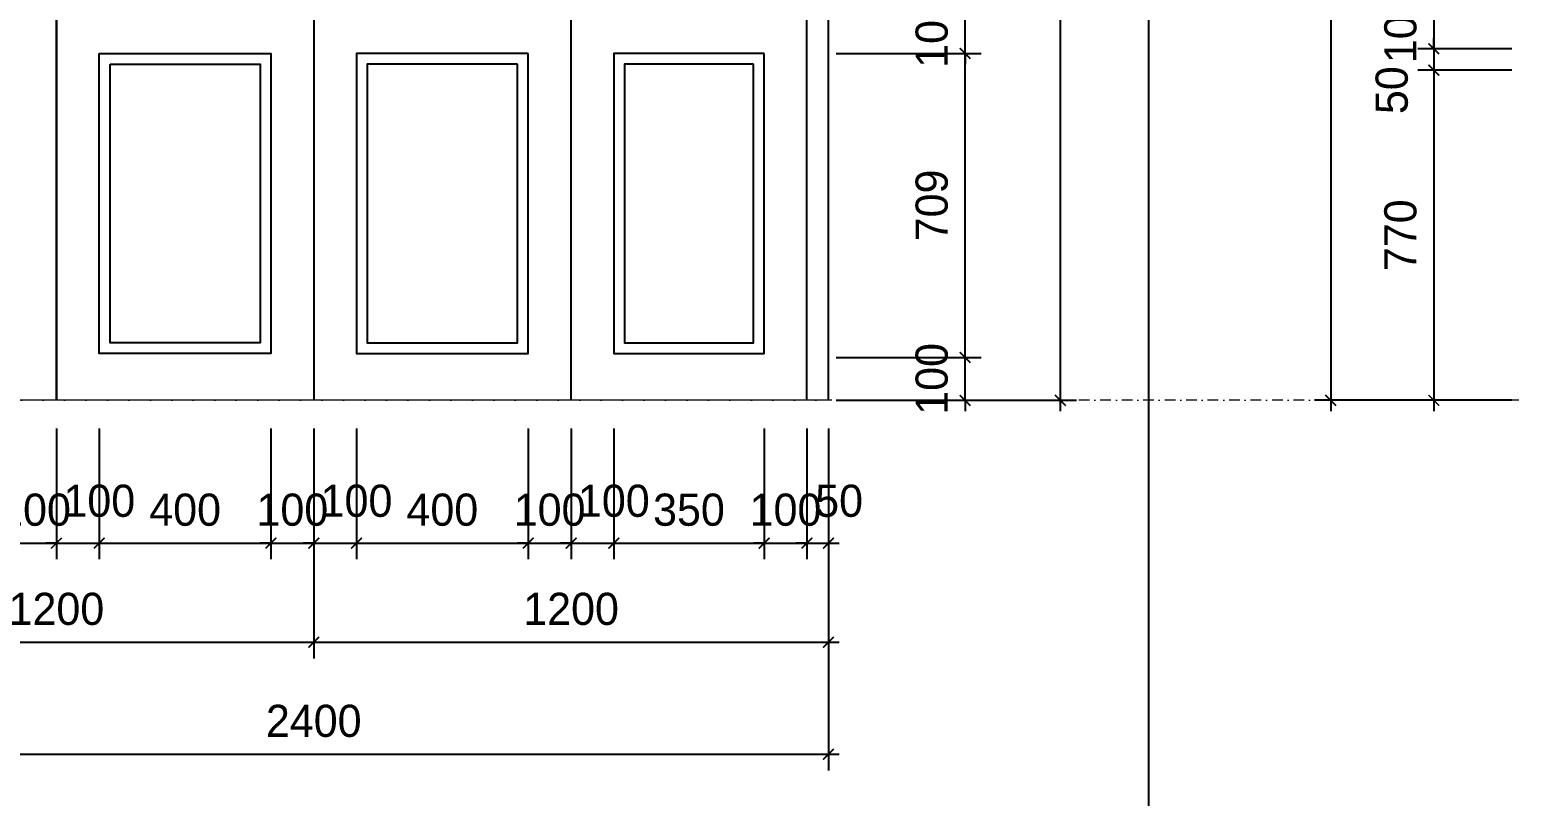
# Model space of a CAD drawing. Header units: millimetres. Extents: x 615730 to 2792744, y 139412 to 597571.
# Drawn here: x 1430661 to 1437575, y 294317 to 297893 of the extents above; entities that cross this region are included whole.
import ezdxf

# ---------------------------------------------------------------- set-up
doc = ezdxf.new("R2010")
doc.units = ezdxf.units.MM
doc.header["$MEASUREMENT"] = 0
doc.header["$PDMODE"] = 34
doc.linetypes.add('DASHDOT', pattern=[1, 0.5, -0.25, 0, -0.25])
doc.layers.get('0').update_dxf_attribs({"lineweight": 5})
for name, color, linetype in [('DA', 135, 'Continuous'), ('NOITHAT', 144, 'Continuous'), ('VL', 155, 'Continuous')]:
    doc.layers.add(name, color=color, linetype=linetype)
doc.layers.add('KITCHEN', color=4, linetype='Continuous', lineweight=20)
doc.layers.add('TIM TRUC', color=149, linetype='DASHDOT', lineweight=9)
doc.styles.add('VNI-AVO', font='vni-roms.shx')
doc.dimstyles.new('50 CS', dxfattribs={"dimtxt": 150, "dimasz": 50, "dimexe": 75, "dimexo": 0, "dimgap": 80, "dimtad": 1, "dimdec": 0, "dimlfac": 0.5, "dimzin": 12, "dimtxsty": 'VNI-AVO', "dimblk": 'ARCHTICK', "dimcen": 0, "dimdle": 50, "dimclrd": 252, "dimclre": 252, "dimclrt": 2, "dimadec": 0, "dimazin": 0, "dimtfac": 1, "dimtdec": 0, "dimtix": 1, "dimtmove": 2, "dimatfit": 0, "dimldrblk": 'OPEN90', "dimfxl": 1, "dimlwd": -1, "dimlwe": -1, "dimarcsym": 0})

# ---------------------------------------------------------------- blocks, each defined once
blk = doc.blocks.new('_ARCHTICK')
at = {"color": 0, "linetype": 'ByBlock', "const_width": 0.15}
blk.add_lwpolyline([(-0.5, -0.5), (0.5, 0.5)], dxfattribs=at)
blk = doc.blocks.new('*D1991')
at = {"layer": 'DEFPOINTS', "color": 0, "ltscale": 10, "transparency": 16777216}
for p in [(1430585.9, 296033.1), (1430785.4, 296033.1), (1430785.4, 295497.9)]:
    blk.add_point(p, dxfattribs=at)
at = {"layer": 'VL', "color": 252, "ltscale": 10, "transparency": 16777216}
for p, q in [((1430585.9, 296033.1), (1430585.9, 295422.9)), ((1430785.4, 296033.1), (1430785.4, 295422.9)), ((1430585.9, 295497.9), (1430535.9, 295497.9)), ((1430585.9, 295497.9), (1430785.4, 295497.9)), ((1430785.4, 295497.9), (1430835.4, 295497.9))]:
    blk.add_line(p, q, dxfattribs=at)
at = {"layer": 'VL', "color": 252, "ltscale": 10, "transparency": 16777216, "xscale": 50, "yscale": 50, "zscale": 50}
blk.add_blockref('_ARCHTICK', (1430585.9, 295497.9), dxfattribs=at)
at = {"layer": 'VL', "color": 252, "ltscale": 10, "transparency": 16777216, "xscale": 50, "yscale": 50, "zscale": 50, "rotation": 180}
blk.add_blockref('_ARCHTICK', (1430785.4, 295497.9), dxfattribs=at)
at = {"layer": 'VL', "color": 2, "ltscale": 10, "transparency": 16777216, "insert": (1430685.7, 295652.9), "char_height": 150, "attachment_point": 5, "style": 'VNI-AVO'}
blk.add_mtext('100', dxfattribs=at)
blk = doc.blocks.new('_Open90')
at = {"color": 0, "linetype": 'ByBlock', "lineweight": -2}
for p, q in [((0, 0), (-1, 0)), ((-0.5, 0.5), (0, 0)), ((0, 0), (-0.5, -0.5))]:
    blk.add_line(p, q, dxfattribs=at)
blk = doc.blocks.new('*D1992')
at = {"layer": 'DEFPOINTS', "color": 0, "ltscale": 10, "transparency": 16777216}
for p in [(1430785.4, 296033.1), (1430985.4, 296033.1), (1430985.4, 295497.9)]:
    blk.add_point(p, dxfattribs=at)
at = {"layer": 'VL', "color": 252, "ltscale": 10, "transparency": 16777216}
for p, q in [((1430785.4, 296033.1), (1430785.4, 295422.9)), ((1430985.4, 296033.1), (1430985.4, 295422.9)), ((1430785.4, 295497.9), (1430735.4, 295497.9)), ((1430785.4, 295497.9), (1430985.4, 295497.9)), ((1430985.4, 295497.9), (1431035.4, 295497.9))]:
    blk.add_line(p, q, dxfattribs=at)
at = {"layer": 'VL', "color": 252, "ltscale": 10, "transparency": 16777216, "xscale": 50, "yscale": 50, "zscale": 50}
blk.add_blockref('_ARCHTICK', (1430785.4, 295497.9), dxfattribs=at)
at = {"layer": 'VL', "color": 252, "ltscale": 10, "transparency": 16777216, "xscale": 50, "yscale": 50, "zscale": 50, "rotation": 180}
blk.add_blockref('_ARCHTICK', (1430985.4, 295497.9), dxfattribs=at)
at = {"layer": 'VL', "color": 2, "ltscale": 10, "transparency": 16777216, "insert": (1430985.4, 295694.5), "char_height": 150, "attachment_point": 5, "style": 'VNI-AVO'}
blk.add_mtext('100', dxfattribs=at)
blk = doc.blocks.new('*D1993')
at = {"layer": 'DEFPOINTS', "color": 0, "ltscale": 10, "transparency": 16777216}
for p in [(1430985.4, 296033.1), (1431785.9, 296033.1), (1431785.9, 295497.9)]:
    blk.add_point(p, dxfattribs=at)
at = {"layer": 'VL', "color": 252, "ltscale": 10, "transparency": 16777216}
for p, q in [((1430985.4, 296033.1), (1430985.4, 295422.9)), ((1431785.9, 296033.1), (1431785.9, 295422.9)), ((1430935.4, 295497.9), (1431835.9, 295497.9))]:
    blk.add_line(p, q, dxfattribs=at)
at = {"layer": 'VL', "color": 252, "ltscale": 10, "transparency": 16777216, "xscale": 50, "yscale": 50, "zscale": 50, "rotation": 180}
blk.add_blockref('_ARCHTICK', (1430985.4, 295497.9), dxfattribs=at)
at = {"layer": 'VL', "color": 252, "ltscale": 10, "transparency": 16777216, "xscale": 50, "yscale": 50, "zscale": 50}
blk.add_blockref('_ARCHTICK', (1431785.9, 295497.9), dxfattribs=at)
at = {"layer": 'VL', "color": 2, "ltscale": 10, "transparency": 16777216, "insert": (1431385.7, 295652.9), "char_height": 150, "attachment_point": 5, "style": 'VNI-AVO'}
blk.add_mtext('400', dxfattribs=at)
blk = doc.blocks.new('*D1994')
at = {"layer": 'DEFPOINTS', "color": 0, "ltscale": 10, "transparency": 16777216}
for p in [(1431785.9, 296033.1), (1431985.4, 296033.1), (1431985.4, 295497.9)]:
    blk.add_point(p, dxfattribs=at)
at = {"layer": 'VL', "color": 252, "ltscale": 10, "transparency": 16777216}
for p, q in [((1431785.9, 296033.1), (1431785.9, 295422.9)), ((1431985.4, 296033.1), (1431985.4, 295422.9)), ((1431785.9, 295497.9), (1431735.9, 295497.9)), ((1431785.9, 295497.9), (1431985.4, 295497.9)), ((1431985.4, 295497.9), (1432035.4, 295497.9))]:
    blk.add_line(p, q, dxfattribs=at)
at = {"layer": 'VL', "color": 252, "ltscale": 10, "transparency": 16777216, "xscale": 50, "yscale": 50, "zscale": 50}
blk.add_blockref('_ARCHTICK', (1431785.9, 295497.9), dxfattribs=at)
at = {"layer": 'VL', "color": 252, "ltscale": 10, "transparency": 16777216, "xscale": 50, "yscale": 50, "zscale": 50, "rotation": 180}
blk.add_blockref('_ARCHTICK', (1431985.4, 295497.9), dxfattribs=at)
at = {"layer": 'VL', "color": 2, "ltscale": 10, "transparency": 16777216, "insert": (1431885.7, 295652.9), "char_height": 150, "attachment_point": 5, "style": 'VNI-AVO'}
blk.add_mtext('100', dxfattribs=at)
blk = doc.blocks.new('*D1995')
at = {"layer": 'DEFPOINTS', "color": 0, "ltscale": 10, "transparency": 16777216}
for p in [(1431985.4, 296033.1), (1432184.8, 296033.1), (1432184.8, 295497.9)]:
    blk.add_point(p, dxfattribs=at)
at = {"layer": 'VL', "color": 252, "ltscale": 10, "transparency": 16777216}
for p, q in [((1431985.4, 296033.1), (1431985.4, 295422.9)), ((1432184.8, 296033.1), (1432184.8, 295422.9)), ((1431985.4, 295497.9), (1431935.4, 295497.9)), ((1431985.4, 295497.9), (1432184.8, 295497.9)), ((1432184.8, 295497.9), (1432234.8, 295497.9))]:
    blk.add_line(p, q, dxfattribs=at)
at = {"layer": 'VL', "color": 252, "ltscale": 10, "transparency": 16777216, "xscale": 50, "yscale": 50, "zscale": 50}
blk.add_blockref('_ARCHTICK', (1431985.4, 295497.9), dxfattribs=at)
at = {"layer": 'VL', "color": 252, "ltscale": 10, "transparency": 16777216, "xscale": 50, "yscale": 50, "zscale": 50, "rotation": 180}
blk.add_blockref('_ARCHTICK', (1432184.8, 295497.9), dxfattribs=at)
at = {"layer": 'VL', "color": 2, "ltscale": 10, "transparency": 16777216, "insert": (1432184.8, 295694.5), "char_height": 150, "attachment_point": 5, "style": 'VNI-AVO'}
blk.add_mtext('100', dxfattribs=at)
blk = doc.blocks.new('*D1996')
at = {"layer": 'DEFPOINTS', "color": 0, "ltscale": 10, "transparency": 16777216}
for p in [(1432184.8, 296033.1), (1432985.4, 296033.1), (1432985.4, 295497.9)]:
    blk.add_point(p, dxfattribs=at)
at = {"layer": 'VL', "color": 252, "ltscale": 10, "transparency": 16777216}
for p, q in [((1432184.8, 296033.1), (1432184.8, 295422.9)), ((1432985.4, 296033.1), (1432985.4, 295422.9)), ((1432134.8, 295497.9), (1433035.4, 295497.9))]:
    blk.add_line(p, q, dxfattribs=at)
at = {"layer": 'VL', "color": 252, "ltscale": 10, "transparency": 16777216, "xscale": 50, "yscale": 50, "zscale": 50, "rotation": 180}
blk.add_blockref('_ARCHTICK', (1432184.8, 295497.9), dxfattribs=at)
at = {"layer": 'VL', "color": 252, "ltscale": 10, "transparency": 16777216, "xscale": 50, "yscale": 50, "zscale": 50}
blk.add_blockref('_ARCHTICK', (1432985.4, 295497.9), dxfattribs=at)
at = {"layer": 'VL', "color": 2, "ltscale": 10, "transparency": 16777216, "insert": (1432585.1, 295652.9), "char_height": 150, "attachment_point": 5, "style": 'VNI-AVO'}
blk.add_mtext('400', dxfattribs=at)
blk = doc.blocks.new('*D1997')
at = {"layer": 'DEFPOINTS', "color": 0, "ltscale": 10, "transparency": 16777216}
for p in [(1432985.4, 296033.1), (1433185.4, 296033.1), (1433185.4, 295497.9)]:
    blk.add_point(p, dxfattribs=at)
at = {"layer": 'VL', "color": 252, "ltscale": 10, "transparency": 16777216}
for p, q in [((1432985.4, 296033.1), (1432985.4, 295422.9)), ((1433185.4, 296033.1), (1433185.4, 295422.9)), ((1432985.4, 295497.9), (1432935.4, 295497.9)), ((1432985.4, 295497.9), (1433185.4, 295497.9)), ((1433185.4, 295497.9), (1433235.4, 295497.9))]:
    blk.add_line(p, q, dxfattribs=at)
at = {"layer": 'VL', "color": 252, "ltscale": 10, "transparency": 16777216, "xscale": 50, "yscale": 50, "zscale": 50}
blk.add_blockref('_ARCHTICK', (1432985.4, 295497.9), dxfattribs=at)
at = {"layer": 'VL', "color": 252, "ltscale": 10, "transparency": 16777216, "xscale": 50, "yscale": 50, "zscale": 50, "rotation": 180}
blk.add_blockref('_ARCHTICK', (1433185.4, 295497.9), dxfattribs=at)
at = {"layer": 'VL', "color": 2, "ltscale": 10, "transparency": 16777216, "insert": (1433085.4, 295652.9), "char_height": 150, "attachment_point": 5, "style": 'VNI-AVO'}
blk.add_mtext('100', dxfattribs=at)
blk = doc.blocks.new('*D1998')
at = {"layer": 'DEFPOINTS', "color": 0, "ltscale": 10, "transparency": 16777216}
for p in [(1433185.4, 296033.1), (1433384.8, 296033.1), (1433384.8, 295497.9)]:
    blk.add_point(p, dxfattribs=at)
at = {"layer": 'VL', "color": 252, "ltscale": 10, "transparency": 16777216}
for p, q in [((1433185.4, 296033.1), (1433185.4, 295422.9)), ((1433384.8, 296033.1), (1433384.8, 295422.9)), ((1433185.4, 295497.9), (1433135.4, 295497.9)), ((1433185.4, 295497.9), (1433384.8, 295497.9)), ((1433384.8, 295497.9), (1433434.8, 295497.9))]:
    blk.add_line(p, q, dxfattribs=at)
at = {"layer": 'VL', "color": 252, "ltscale": 10, "transparency": 16777216, "xscale": 50, "yscale": 50, "zscale": 50}
blk.add_blockref('_ARCHTICK', (1433185.4, 295497.9), dxfattribs=at)
at = {"layer": 'VL', "color": 252, "ltscale": 10, "transparency": 16777216, "xscale": 50, "yscale": 50, "zscale": 50, "rotation": 180}
blk.add_blockref('_ARCHTICK', (1433384.8, 295497.9), dxfattribs=at)
at = {"layer": 'VL', "color": 2, "ltscale": 10, "transparency": 16777216, "insert": (1433384.8, 295694.5), "char_height": 150, "attachment_point": 5, "style": 'VNI-AVO'}
blk.add_mtext('100', dxfattribs=at)
blk = doc.blocks.new('*D1999')
at = {"layer": 'DEFPOINTS', "color": 0, "ltscale": 10, "transparency": 16777216}
for p in [(1433384.8, 296033.1), (1434085.4, 296033.1), (1434085.4, 295497.9)]:
    blk.add_point(p, dxfattribs=at)
at = {"layer": 'VL', "color": 252, "ltscale": 10, "transparency": 16777216}
for p, q in [((1433384.8, 296033.1), (1433384.8, 295422.9)), ((1434085.4, 296033.1), (1434085.4, 295422.9)), ((1433334.8, 295497.9), (1434135.4, 295497.9))]:
    blk.add_line(p, q, dxfattribs=at)
at = {"layer": 'VL', "color": 252, "ltscale": 10, "transparency": 16777216, "xscale": 50, "yscale": 50, "zscale": 50, "rotation": 180}
blk.add_blockref('_ARCHTICK', (1433384.8, 295497.9), dxfattribs=at)
at = {"layer": 'VL', "color": 252, "ltscale": 10, "transparency": 16777216, "xscale": 50, "yscale": 50, "zscale": 50}
blk.add_blockref('_ARCHTICK', (1434085.4, 295497.9), dxfattribs=at)
at = {"layer": 'VL', "color": 2, "ltscale": 10, "transparency": 16777216, "insert": (1433735.1, 295652.9), "char_height": 150, "attachment_point": 5, "style": 'VNI-AVO'}
blk.add_mtext('350', dxfattribs=at)
blk = doc.blocks.new('*D2000')
at = {"layer": 'DEFPOINTS', "color": 0, "ltscale": 10, "transparency": 16777216}
for p in [(1434085.4, 296033.1), (1434285.4, 296033.1), (1434285.4, 295497.9)]:
    blk.add_point(p, dxfattribs=at)
at = {"layer": 'VL', "color": 252, "ltscale": 10, "transparency": 16777216}
for p, q in [((1434085.4, 296033.1), (1434085.4, 295422.9)), ((1434285.4, 296033.1), (1434285.4, 295422.9)), ((1434085.4, 295497.9), (1434035.4, 295497.9)), ((1434085.4, 295497.9), (1434285.4, 295497.9)), ((1434285.4, 295497.9), (1434335.4, 295497.9))]:
    blk.add_line(p, q, dxfattribs=at)
at = {"layer": 'VL', "color": 252, "ltscale": 10, "transparency": 16777216, "xscale": 50, "yscale": 50, "zscale": 50}
blk.add_blockref('_ARCHTICK', (1434085.4, 295497.9), dxfattribs=at)
at = {"layer": 'VL', "color": 252, "ltscale": 10, "transparency": 16777216, "xscale": 50, "yscale": 50, "zscale": 50, "rotation": 180}
blk.add_blockref('_ARCHTICK', (1434285.4, 295497.9), dxfattribs=at)
at = {"layer": 'VL', "color": 2, "ltscale": 10, "transparency": 16777216, "insert": (1434185.4, 295652.9), "char_height": 150, "attachment_point": 5, "style": 'VNI-AVO'}
blk.add_mtext('100', dxfattribs=at)
blk = doc.blocks.new('*D2001')
at = {"layer": 'DEFPOINTS', "color": 0, "ltscale": 10, "transparency": 16777216}
for p in [(1434285.4, 296033.1), (1434385.4, 296033.1), (1434385.4, 295497.9)]:
    blk.add_point(p, dxfattribs=at)
at = {"layer": 'VL', "color": 252, "ltscale": 10, "transparency": 16777216}
for p, q in [((1434285.4, 296033.1), (1434285.4, 295422.9)), ((1434385.4, 296033.1), (1434385.4, 295422.9)), ((1434285.4, 295497.9), (1434235.4, 295497.9)), ((1434285.4, 295497.9), (1434385.4, 295497.9)), ((1434385.4, 295497.9), (1434435.4, 295497.9))]:
    blk.add_line(p, q, dxfattribs=at)
at = {"layer": 'VL', "color": 252, "ltscale": 10, "transparency": 16777216, "xscale": 50, "yscale": 50, "zscale": 50}
blk.add_blockref('_ARCHTICK', (1434285.4, 295497.9), dxfattribs=at)
at = {"layer": 'VL', "color": 252, "ltscale": 10, "transparency": 16777216, "xscale": 50, "yscale": 50, "zscale": 50, "rotation": 180}
blk.add_blockref('_ARCHTICK', (1434385.4, 295497.9), dxfattribs=at)
at = {"layer": 'VL', "color": 2, "ltscale": 10, "transparency": 16777216, "insert": (1434435.3, 295694.5), "char_height": 150, "attachment_point": 5, "style": 'VNI-AVO'}
blk.add_mtext('50', dxfattribs=at)
blk = doc.blocks.new('*D2002')
at = {"layer": 'DEFPOINTS', "color": 0, "ltscale": 10, "transparency": 16777216}
for p in [(1429585.4, 296033.1), (1431985.4, 296033.1), (1431985.4, 295035.3)]:
    blk.add_point(p, dxfattribs=at)
at = {"layer": 'VL', "color": 252, "ltscale": 10, "transparency": 16777216}
for p, q in [((1429585.4, 296033.1), (1429585.4, 294960.3)), ((1431985.4, 296033.1), (1431985.4, 294960.3)), ((1429535.4, 295035.3), (1432035.4, 295035.3))]:
    blk.add_line(p, q, dxfattribs=at)
at = {"layer": 'VL', "color": 252, "ltscale": 10, "transparency": 16777216, "xscale": 50, "yscale": 50, "zscale": 50, "rotation": 180}
blk.add_blockref('_ARCHTICK', (1429585.4, 295035.3), dxfattribs=at)
at = {"layer": 'VL', "color": 252, "ltscale": 10, "transparency": 16777216, "xscale": 50, "yscale": 50, "zscale": 50}
blk.add_blockref('_ARCHTICK', (1431985.4, 295035.3), dxfattribs=at)
at = {"layer": 'VL', "color": 2, "ltscale": 10, "transparency": 16777216, "insert": (1430785.4, 295190.3), "char_height": 150, "attachment_point": 5, "style": 'VNI-AVO'}
blk.add_mtext('1200', dxfattribs=at)
blk = doc.blocks.new('*D2003')
at = {"layer": 'DEFPOINTS', "color": 0, "ltscale": 10, "transparency": 16777216}
for p in [(1431985.4, 296033.1), (1434385.4, 296033.1), (1434385.4, 295035.3)]:
    blk.add_point(p, dxfattribs=at)
at = {"layer": 'VL', "color": 252, "ltscale": 10, "transparency": 16777216}
for p, q in [((1431985.4, 296033.1), (1431985.4, 294960.3)), ((1434385.4, 296033.1), (1434385.4, 294960.3)), ((1431935.4, 295035.3), (1434435.4, 295035.3))]:
    blk.add_line(p, q, dxfattribs=at)
at = {"layer": 'VL', "color": 252, "ltscale": 10, "transparency": 16777216, "xscale": 50, "yscale": 50, "zscale": 50, "rotation": 180}
blk.add_blockref('_ARCHTICK', (1431985.4, 295035.3), dxfattribs=at)
at = {"layer": 'VL', "color": 252, "ltscale": 10, "transparency": 16777216, "xscale": 50, "yscale": 50, "zscale": 50}
blk.add_blockref('_ARCHTICK', (1434385.4, 295035.3), dxfattribs=at)
at = {"layer": 'VL', "color": 2, "ltscale": 10, "transparency": 16777216, "insert": (1433185.4, 295190.3), "char_height": 150, "attachment_point": 5, "style": 'VNI-AVO'}
blk.add_mtext('1200', dxfattribs=at)
blk = doc.blocks.new('*D2004')
at = {"layer": 'DEFPOINTS', "color": 0, "ltscale": 10, "transparency": 16777216}
for p in [(1429585.4, 296033.1), (1434385.4, 296033.1), (1434385.4, 294512.9)]:
    blk.add_point(p, dxfattribs=at)
at = {"layer": 'VL', "color": 252, "ltscale": 10, "transparency": 16777216}
for p, q in [((1429585.4, 296033.1), (1429585.4, 294437.9)), ((1434385.4, 296033.1), (1434385.4, 294437.9)), ((1429535.4, 294512.9), (1434435.4, 294512.9))]:
    blk.add_line(p, q, dxfattribs=at)
at = {"layer": 'VL', "color": 252, "ltscale": 10, "transparency": 16777216, "xscale": 50, "yscale": 50, "zscale": 50, "rotation": 180}
blk.add_blockref('_ARCHTICK', (1429585.4, 294512.9), dxfattribs=at)
at = {"layer": 'VL', "color": 252, "ltscale": 10, "transparency": 16777216, "xscale": 50, "yscale": 50, "zscale": 50}
blk.add_blockref('_ARCHTICK', (1434385.4, 294512.9), dxfattribs=at)
at = {"layer": 'VL', "color": 2, "ltscale": 10, "transparency": 16777216, "insert": (1431985.4, 294667.9), "char_height": 150, "attachment_point": 5, "style": 'VNI-AVO'}
blk.add_mtext('2400', dxfattribs=at)
blk = doc.blocks.new('*D2005')
at = {"layer": 'DEFPOINTS', "color": 0, "ltscale": 10, "transparency": 16777216}
for p in [(1434421.5, 296364), (1435022.7, 296364), (1434421.5, 296164.1)]:
    blk.add_point(p, dxfattribs=at)
at = {"layer": 'VL', "color": 252, "ltscale": 10, "transparency": 16777216}
for p, q in [((1435022.7, 296364), (1435022.7, 296414)), ((1434421.5, 296364), (1435097.7, 296364)), ((1435022.7, 296164.1), (1435022.7, 296364)), ((1434421.5, 296164.1), (1435097.7, 296164.1)), ((1435022.7, 296164.1), (1435022.7, 296114.1))]:
    blk.add_line(p, q, dxfattribs=at)
at = {"layer": 'VL', "color": 252, "ltscale": 10, "transparency": 16777216, "xscale": 50, "yscale": 50, "zscale": 50}
for p, rotation in [((1435022.7, 296364), 270), ((1435022.7, 296164.1), 90)]:
    blk.add_blockref('_ARCHTICK', p, dxfattribs=dict(at, rotation=rotation))
at = {"layer": 'VL', "color": 2, "ltscale": 10, "transparency": 16777216, "insert": (1434867.7, 296264), "char_height": 150, "attachment_point": 5, "rotation": 90, "style": 'VNI-AVO'}
blk.add_mtext('100', dxfattribs=at)
blk = doc.blocks.new('*D2006')
at = {"layer": 'DEFPOINTS', "color": 0, "ltscale": 10, "transparency": 16777216}
for p in [(1434421.5, 297782.3), (1435022.7, 297782.3), (1434421.5, 296364)]:
    blk.add_point(p, dxfattribs=at)
at = {"layer": 'VL', "color": 252, "ltscale": 10, "transparency": 16777216}
for p, q in [((1435022.7, 296314), (1435022.7, 297832.3)), ((1434421.5, 297782.3), (1435097.7, 297782.3)), ((1434421.5, 296364), (1435097.7, 296364))]:
    blk.add_line(p, q, dxfattribs=at)
at = {"layer": 'VL', "color": 252, "ltscale": 10, "transparency": 16777216, "xscale": 50, "yscale": 50, "zscale": 50}
for p, rotation in [((1435022.7, 297782.3), 90), ((1435022.7, 296364), 270)]:
    blk.add_blockref('_ARCHTICK', p, dxfattribs=dict(at, rotation=rotation))
at = {"layer": 'VL', "color": 2, "ltscale": 10, "transparency": 16777216, "insert": (1434867.7, 297073.1), "char_height": 150, "attachment_point": 5, "rotation": 90, "style": 'VNI-AVO'}
blk.add_mtext('709', dxfattribs=at)
blk = doc.blocks.new('*D2007')
at = {"layer": 'DEFPOINTS', "color": 0, "ltscale": 10, "transparency": 16777216}
for p in [(1434421.5, 297982.3), (1435022.7, 297982.3), (1434421.5, 297782.3)]:
    blk.add_point(p, dxfattribs=at)
at = {"layer": 'VL', "color": 252, "ltscale": 10, "transparency": 16777216}
for p, q in [((1435022.7, 297982.3), (1435022.7, 298032.3)), ((1434421.5, 297982.3), (1435097.7, 297982.3)), ((1435022.7, 297782.3), (1435022.7, 297982.3)), ((1434421.5, 297782.3), (1435097.7, 297782.3)), ((1435022.7, 297782.3), (1435022.7, 297732.3))]:
    blk.add_line(p, q, dxfattribs=at)
at = {"layer": 'VL', "color": 252, "ltscale": 10, "transparency": 16777216, "xscale": 50, "yscale": 50, "zscale": 50}
for p, rotation in [((1435022.7, 297982.3), 270), ((1435022.7, 297782.3), 90)]:
    blk.add_blockref('_ARCHTICK', p, dxfattribs=dict(at, rotation=rotation))
at = {"layer": 'VL', "color": 2, "ltscale": 10, "transparency": 16777216, "insert": (1434867.7, 297882.3), "char_height": 150, "attachment_point": 5, "rotation": 90, "style": 'VNI-AVO'}
blk.add_mtext('100', dxfattribs=at)
blk = doc.blocks.new('*D2015')
at = {"layer": 'DEFPOINTS', "color": 0, "ltscale": 10, "transparency": 16777216}
for p in [(1434421.5, 302564.1), (1435467.2, 302564.1), (1434421.5, 296164.1)]:
    blk.add_point(p, dxfattribs=at)
at = {"layer": 'VL', "color": 252, "ltscale": 10, "transparency": 16777216}
for p, q in [((1434421.5, 302564.1), (1435542.2, 302564.1)), ((1435467.2, 296114.1), (1435467.2, 302614.1)), ((1434421.5, 296164.1), (1435542.2, 296164.1))]:
    blk.add_line(p, q, dxfattribs=at)
at = {"layer": 'VL', "color": 252, "ltscale": 10, "transparency": 16777216, "xscale": 50, "yscale": 50, "zscale": 50}
for p, rotation in [((1435467.2, 302564.1), 90), ((1435467.2, 296164.1), 270)]:
    blk.add_blockref('_ARCHTICK', p, dxfattribs=dict(at, rotation=rotation))
at = {"layer": 'VL', "color": 2, "ltscale": 10, "transparency": 16777216, "insert": (1435312.2, 299364.1), "char_height": 150, "attachment_point": 5, "rotation": 90, "style": 'VNI-AVO'}
blk.add_mtext('3200', dxfattribs=at)
blk = doc.blocks.new('*D2038')
at = {"layer": 'DEFPOINTS', "color": 0, "ltscale": 10, "transparency": 16777216}
for p in [(1437572.6, 298004), (1437208.4, 297804), (1437572.6, 297804)]:
    blk.add_point(p, dxfattribs=at)
at = {"layer": 'VL', "color": 252, "ltscale": 10, "transparency": 16777216}
for p, q in [((1437572.6, 298004), (1437133.4, 298004)), ((1437208.4, 298004), (1437208.4, 298054)), ((1437208.4, 298004), (1437208.4, 297804)), ((1437572.6, 297804), (1437133.4, 297804)), ((1437208.4, 297804), (1437208.4, 297754))]:
    blk.add_line(p, q, dxfattribs=at)
at = {"layer": 'VL', "color": 252, "ltscale": 10, "transparency": 16777216, "xscale": 50, "yscale": 50, "zscale": 50}
for p, rotation in [((1437208.4, 298004), 270), ((1437208.4, 297804), 90)]:
    blk.add_blockref('_ARCHTICK', p, dxfattribs=dict(at, rotation=rotation))
at = {"layer": 'VL', "color": 2, "ltscale": 10, "transparency": 16777216, "insert": (1437053.4, 297904), "char_height": 150, "attachment_point": 5, "rotation": 90, "style": 'VNI-AVO'}
blk.add_mtext('100', dxfattribs=at)
blk = doc.blocks.new('*D2039')
at = {"layer": 'DEFPOINTS', "color": 0, "ltscale": 10, "transparency": 16777216}
for p in [(1437572.6, 297804), (1437208.4, 297704), (1437572.6, 297704)]:
    blk.add_point(p, dxfattribs=at)
at = {"layer": 'VL', "color": 252, "ltscale": 10, "transparency": 16777216}
for p, q in [((1437572.6, 297804), (1437133.4, 297804)), ((1437208.4, 297804), (1437208.4, 297854)), ((1437208.4, 297804), (1437208.4, 297704)), ((1437572.6, 297704), (1437133.4, 297704)), ((1437208.4, 297704), (1437208.4, 297654))]:
    blk.add_line(p, q, dxfattribs=at)
at = {"layer": 'VL', "color": 252, "ltscale": 10, "transparency": 16777216, "xscale": 50, "yscale": 50, "zscale": 50}
for p, rotation in [((1437208.4, 297804), 270), ((1437208.4, 297704), 90)]:
    blk.add_blockref('_ARCHTICK', p, dxfattribs=dict(at, rotation=rotation))
at = {"layer": 'VL', "color": 2, "ltscale": 10, "transparency": 16777216, "insert": (1437012.9, 297610.7), "char_height": 150, "attachment_point": 5, "rotation": 90, "style": 'VNI-AVO'}
blk.add_mtext('50', dxfattribs=at)
blk = doc.blocks.new('*D2040')
at = {"layer": 'DEFPOINTS', "color": 0, "ltscale": 10, "transparency": 16777216}
for p in [(1437572.6, 297704), (1437208.4, 296164.1), (1437572.6, 296164.1)]:
    blk.add_point(p, dxfattribs=at)
at = {"layer": 'VL', "color": 252, "ltscale": 10, "transparency": 16777216}
for p, q in [((1437208.4, 297754), (1437208.4, 296114.1)), ((1437572.6, 297704), (1437133.4, 297704)), ((1437572.6, 296164.1), (1437133.4, 296164.1))]:
    blk.add_line(p, q, dxfattribs=at)
at = {"layer": 'VL', "color": 252, "ltscale": 10, "transparency": 16777216, "xscale": 50, "yscale": 50, "zscale": 50}
for p, rotation in [((1437208.4, 297704), 90), ((1437208.4, 296164.1), 270)]:
    blk.add_blockref('_ARCHTICK', p, dxfattribs=dict(at, rotation=rotation))
at = {"layer": 'VL', "color": 2, "ltscale": 10, "transparency": 16777216, "insert": (1437053.4, 296934), "char_height": 150, "attachment_point": 5, "rotation": 90, "style": 'VNI-AVO'}
blk.add_mtext('770', dxfattribs=at)
blk = doc.blocks.new('*D2041')
at = {"layer": 'DEFPOINTS', "color": 0, "ltscale": 10, "transparency": 16777216}
for p in [(1437572.6, 302264.1), (1436727.7, 296164.1), (1437572.6, 296164.1)]:
    blk.add_point(p, dxfattribs=at)
at = {"layer": 'VL', "color": 252, "ltscale": 10, "transparency": 16777216}
for p, q in [((1436727.7, 302314.1), (1436727.7, 296114.1)), ((1437572.6, 302264.1), (1436652.7, 302264.1)), ((1437572.6, 296164.1), (1436652.7, 296164.1))]:
    blk.add_line(p, q, dxfattribs=at)
at = {"layer": 'VL', "color": 252, "ltscale": 10, "transparency": 16777216, "xscale": 50, "yscale": 50, "zscale": 50}
for p, rotation in [((1436727.7, 302264.1), 90), ((1436727.7, 296164.1), 270)]:
    blk.add_blockref('_ARCHTICK', p, dxfattribs=dict(at, rotation=rotation))
at = {"layer": 'VL', "color": 2, "ltscale": 10, "transparency": 16777216, "insert": (1436572.7, 299214.1), "char_height": 150, "attachment_point": 5, "rotation": 90, "style": 'VNI-AVO'}
blk.add_mtext('3050', dxfattribs=at)

msp = doc.modelspace()

# ---------------------------------------------------------------- linework, layer by layer
at = {"layer": 'DA'}
for p, q in [((1434385.4, 296164.1), (1434385.4, 302564.1)), ((1430785.4, 296164.1), (1430785.4, 301423.3)), ((1430785.4, 301423.3), (1430785.4, 296164.1)), ((1431985.4, 301423.3), (1431985.4, 296164.1)), ((1431985.4, 301423.3), (1431985.4, 296164.1)), ((1433185.4, 296164.1), (1433185.4, 301423.3)), ((1434285.4, 296164.1), (1434285.4, 301423.3))]:
    msp.add_line(p, q, dxfattribs=at)
for points in [[(1430985.4, 297782.3), (1431785.9, 297782.3), (1431785.9, 296382), (1430985.4, 296382)], [(1432985.4, 297782.3), (1432184.8, 297782.3), (1432184.8, 296382), (1432985.4, 296382)], [(1434085.4, 297782.3), (1433384.8, 297782.3), (1433384.8, 296382), (1434085.4, 296382)]]:
    msp.add_lwpolyline(points, close=True, dxfattribs=at)
at = {"layer": 'KITCHEN'}
msp.add_line((1434385.4, 296164.1), (1429585.4, 296164.1), dxfattribs=at)
at = {"layer": 'NOITHAT'}
for points in [[(1431035.4, 297732.3), (1431735.9, 297732.3), (1431735.9, 296432), (1431035.4, 296432)], [(1432935.4, 297732.3), (1432234.8, 297732.3), (1432234.8, 296432), (1432935.4, 296432)], [(1434035.4, 297732.3), (1433434.8, 297732.3), (1433434.8, 296432), (1434035.4, 296432)]]:
    msp.add_lwpolyline(points, close=True, dxfattribs=at)
at = {"layer": 'TIM TRUC', "ltscale": 100}
msp.add_line((1453120.5, 296164.1), (1427349.6, 296164.1), dxfattribs=at)
at = {"layer": 'VL', "ltscale": 10}
msp.add_line((1435877.6, 304289.9), (1435877.6, 293170.1), dxfattribs=at)

# ---------------------------------------------------------------- dimensions: what is measured, and where the dimension line sits
for base, p1, p2, picture, middle in [((1435467.2, 302564.1), (1434421.5, 296164.1), (1434421.5, 302564.1), '*D2015', (1435312.2, 299364.1)), ((1436727.7, 296164.1), (1437572.6, 302264.1), (1437572.6, 296164.1), '*D2041', (1436572.7, 299214.1)), ((1437208.4, 297804), (1437572.6, 298004), (1437572.6, 297804), '*D2038', (1437053.4, 297904)), ((1435022.7, 297982.3), (1434421.5, 297782.3), (1434421.5, 297982.3), '*D2007', (1434867.7, 297882.3)), ((1435022.7, 297782.3), (1434421.5, 296364), (1434421.5, 297782.3), '*D2006', (1434867.7, 297073.1)), ((1437208.4, 296164.1), (1437572.6, 297704), (1437572.6, 296164.1), '*D2040', (1437053.4, 296934)), ((1435022.7, 296364), (1434421.5, 296164.1), (1434421.5, 296364), '*D2005', (1434867.7, 296264))]:
    dim = msp.add_linear_dim(base=base, p1=p1, p2=p2, angle=90, dimstyle='50 CS', dxfattribs=at)
    dim.commit()
    dim.dimension.update_dxf_attribs({"geometry": picture, "text_midpoint": middle})
dim = msp.add_linear_dim(base=(1437208.4, 297704), p1=(1437572.6, 297804), p2=(1437572.6, 297704), angle=90, dimstyle='50 CS', dxfattribs=at)
dim.commit()
dim.dimension.update_dxf_attribs({"geometry": '*D2039', "text_midpoint": (1437012.9, 297610.7), "dimtype": 160})
for base, p1, p2, picture, middle in [((1431985.4, 295035.3), (1429585.4, 296033.1), (1431985.4, 296033.1), '*D2002', (1430785.4, 295190.3)), ((1434385.4, 294512.9), (1429585.4, 296033.1), (1434385.4, 296033.1), '*D2004', (1431985.4, 294667.9)), ((1430785.4, 295497.9), (1430585.9, 296033.1), (1430785.4, 296033.1), '*D1991', (1430685.7, 295652.9)), ((1431785.9, 295497.9), (1430985.4, 296033.1), (1431785.9, 296033.1), '*D1993', (1431385.7, 295652.9)), ((1431985.4, 295497.9), (1431785.9, 296033.1), (1431985.4, 296033.1), '*D1994', (1431885.7, 295652.9)), ((1434385.4, 295035.3), (1431985.4, 296033.1), (1434385.4, 296033.1), '*D2003', (1433185.4, 295190.3)), ((1432985.4, 295497.9), (1432184.8, 296033.1), (1432985.4, 296033.1), '*D1996', (1432585.1, 295652.9)), ((1433185.4, 295497.9), (1432985.4, 296033.1), (1433185.4, 296033.1), '*D1997', (1433085.4, 295652.9)), ((1434085.4, 295497.9), (1433384.8, 296033.1), (1434085.4, 296033.1), '*D1999', (1433735.1, 295652.9)), ((1434285.4, 295497.9), (1434085.4, 296033.1), (1434285.4, 296033.1), '*D2000', (1434185.4, 295652.9))]:
    dim = msp.add_linear_dim(base=base, p1=p1, p2=p2, dimstyle='50 CS', dxfattribs=at)
    dim.commit()
    dim.dimension.update_dxf_attribs({"geometry": picture, "text_midpoint": middle})
for base, p1, p2, picture, middle in [((1430985.4, 295497.9), (1430785.4, 296033.1), (1430985.4, 296033.1), '*D1992', (1430985.4, 295694.5)), ((1432184.8, 295497.9), (1431985.4, 296033.1), (1432184.8, 296033.1), '*D1995', (1432184.8, 295694.5)), ((1433384.8, 295497.9), (1433185.4, 296033.1), (1433384.8, 296033.1), '*D1998', (1433384.8, 295694.5)), ((1434385.4, 295497.9), (1434285.4, 296033.1), (1434385.4, 296033.1), '*D2001', (1434435.3, 295694.5))]:
    dim = msp.add_linear_dim(base=base, p1=p1, p2=p2, dimstyle='50 CS', dxfattribs=at)
    dim.commit()
    dim.dimension.update_dxf_attribs({"geometry": picture, "text_midpoint": middle, "dimtype": 160})

doc.saveas('drawing.dxf')
